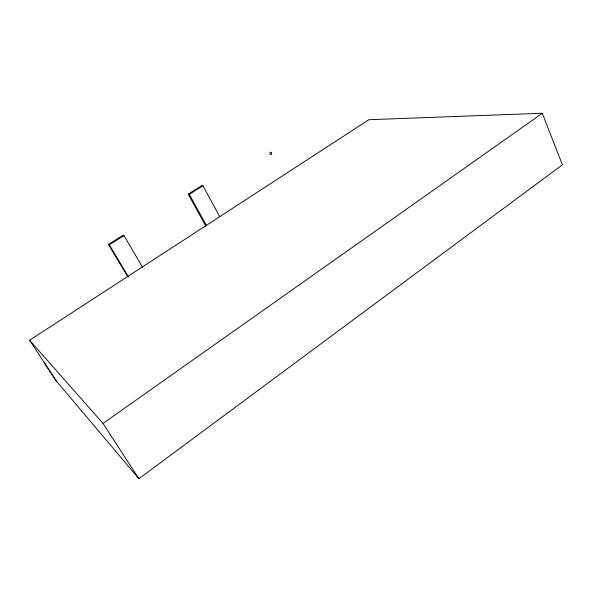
<?xml version="1.0" encoding="UTF-8"?>
<svg xmlns="http://www.w3.org/2000/svg" width="592" height="592" viewBox="0 0 592 592"><rect width="100%" height="100%" fill="white"/><g stroke="black" fill="none" stroke-linecap="round" stroke-linejoin="round"><path stroke-width="0.89" d="M44.925 363.569L44.267 362.8L55.803 380.353L138.883 478.736L562.4 164.805L542.294 113.264L368.912 119.71L29.6 340.245L56.499 381.174M29.6 340.245L103.023 423.435L542.294 113.264M127.68 276.679L108.462 244.466L123.047 235.268L123.95 235.586L142.657 267.399M205.883 226.277L188.197 194.169L201.798 185.585L202.93 185.74L219.691 216.613M108.462 244.466L109.32 244.822L123.95 235.586M188.197 194.169L189.292 194.346L202.93 185.74M103.023 423.435L138.883 478.736M109.32 244.822L128.597 277.137M189.292 194.346L206.578 225.744M271.395 154.046A1.058 0.947 -88.1 0 0 270.988 152.277A1.058 0.947 -88.1 0 0 269.811 153.565A1.058 0.947 -88.1 0 0 271.395 154.046"/></g></svg>
